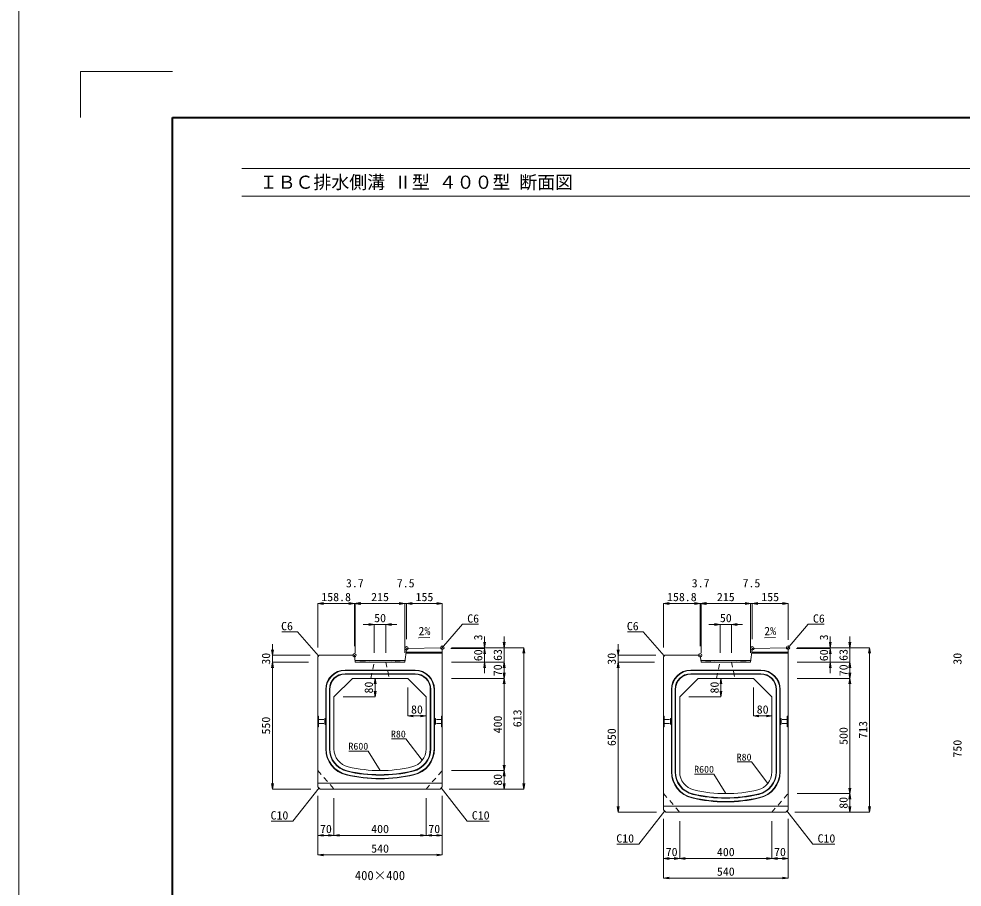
# Model space of a CAD drawing. Units: millimetres at full size. Extents: x -1267 to 18002, y -8037 to 14483.
# Drawn here: x 8867 to 12960, y 2403 to 6168 of the extents above; entities that cross this region are included whole.
import ezdxf
from ezdxf.enums import TextEntityAlignment as Align

# ---------------------------------------------------------------- set-up
doc = ezdxf.new("R2010")
doc.units = ezdxf.units.MM
doc.header["$LTSCALE"] = 30
doc.header["$PDMODE"] = 32
doc.header["$PDSIZE"] = 15
doc.linetypes.add('USER1', pattern=[1.35, 0.75, -0.6])
for name, color, linetype, lineweight in [('0_2', 5, 'Continuous', 13), ('Defpoints_3', 1, 'Continuous', 13), ('インサート', 3, 'USER1', 9), ('図枠', 7, 'Continuous', 5), ('寸法線', 7, 'Continuous', 13), ('引出線', 4, 'Continuous', 13), ('排水孔', 30, 'USER1', 9), ('本体', 2, 'Continuous', 13), ('目地', 132, 'Continuous', 5), ('補助線', 8, 'Continuous', 13)]:
    doc.layers.add(name, color=color, linetype=linetype, lineweight=lineweight)
doc.layers.add('文字', color=7, linetype='Continuous')
doc.styles.add('ＭＳ ゴシック', font='')
doc.styles.add('ＭＳ 明朝', font='')
doc.styles.get('ＭＳ ゴシック').set_extended_font_data('MS Gothic')
doc.styles.get('ＭＳ 明朝').set_extended_font_data('MS Mincho')

# ---------------------------------------------------------------- blocks, each defined once
blk = doc.blocks.new('open_arrow')
at = {"color": 0, "linetype": 'Continuous', "lineweight": -2}
blk.add_lwpolyline([(7.5, 1.25), (0, 0), (7.5, -1.25)], dxfattribs=at)

msp = doc.modelspace()

# ---------------------------------------------------------------- linework, layer by layer
at = {"layer": '0_2'}
msp.add_line((8867.22, 14483.45), (8867.22, -8037.05), dxfattribs=at)
at = {"layer": 'Defpoints_3'}
for p, q in [((9134.44, 5940), (9534.44, 5940)), ((9134.44, 5740), (9134.44, 5940))]:
    msp.add_line(p, q, dxfattribs=at)
at = {"layer": 'インサート'}
for p, q in [((10167.64, 3129.66), (10194.64, 3129.66)), ((10167.64, 3129.66), (10167.64, 3112.66)), ((10167.64, 3112.66), (10194.64, 3112.66)), ((10197.64, 3133.66), (10194.64, 3133.66)), ((10194.64, 3133.66), (10194.64, 3108.66)), ((10197.64, 3108.66), (10197.64, 3133.66)), ((10671.24, 3133.66), (10674.24, 3133.66)), ((10671.24, 3108.66), (10671.24, 3133.66)), ((10674.24, 3133.66), (10674.24, 3108.66)), ((10701.24, 3129.66), (10674.24, 3129.66)), ((10701.24, 3112.66), (10674.24, 3112.66)), ((10701.24, 3129.66), (10701.24, 3112.66)), ((11667.64, 3129.66), (11694.64, 3129.66)), ((11667.64, 3129.66), (11667.64, 3112.66)), ((11667.64, 3112.66), (11694.64, 3112.66)), ((11697.64, 3133.66), (11694.64, 3133.66)), ((11694.64, 3133.66), (11694.64, 3108.66)), ((11697.64, 3108.66), (11697.64, 3133.66)), ((12171.24, 3133.66), (12174.24, 3133.66)), ((12171.24, 3108.66), (12171.24, 3133.66)), ((12174.24, 3133.66), (12174.24, 3108.66)), ((12201.24, 3129.66), (12174.24, 3129.66)), ((12201.24, 3112.66), (12174.24, 3112.66)), ((12201.24, 3129.66), (12201.24, 3112.66)), ((10194.64, 3108.66), (10197.64, 3108.66)), ((10674.24, 3108.66), (10671.24, 3108.66)), ((11694.64, 3108.66), (11697.64, 3108.66)), ((12174.24, 3108.66), (12171.24, 3108.66))]:
    msp.add_line(p, q, dxfattribs=at)
at = {"layer": '図枠', "lineweight": 40}
for p, q in [((9534.44, 200), (9534.44, 5740)), ((9534.44, 5740), (17334.44, 5740))]:
    msp.add_line(p, q, dxfattribs=at)
at = {"layer": '図枠', "lineweight": 13}
for p, q in [((9834.44, 5520), (17034.44, 5520)), ((9834.44, 5400), (17034.44, 5400))]:
    msp.add_line(p, q, dxfattribs=at)
at = {"layer": '寸法線'}
for p, q in [((10164.44, 3632.9), (10371.19, 3632.9)), ((10164.44, 3442.16), (10164.44, 3632.9)), ((10275.19, 3632.9), (10374.94, 3632.9)), ((10323.19, 3448.16), (10323.19, 3632.9)), ((10323.19, 3448.16), (10323.19, 3632.9)), ((10326.94, 3418.16), (10326.94, 3632.9)), ((10326.94, 3632.9), (10541.94, 3632.9)), ((10326.94, 3418.16), (10326.94, 3632.9)), ((10493.94, 3632.9), (10597.44, 3632.9)), ((10541.94, 3418.16), (10541.94, 3632.9)), ((10541.94, 3418.16), (10541.94, 3632.9)), ((10549.44, 3478.16), (10549.44, 3632.9)), ((10549.44, 3632.9), (10704.44, 3632.9)), ((10549.44, 3478.16), (10549.44, 3632.9)), ((10704.44, 3475.16), (10704.44, 3632.9)), ((11664.44, 3632.9), (11871.19, 3632.9)), ((11664.44, 3442.16), (11664.44, 3632.9)), ((11775.19, 3632.9), (11874.94, 3632.9)), ((11823.19, 3448.16), (11823.19, 3632.9)), ((11823.19, 3448.16), (11823.19, 3632.9)), ((11826.94, 3418.16), (11826.94, 3632.9)), ((11826.94, 3632.9), (12041.94, 3632.9)), ((11826.94, 3418.16), (11826.94, 3632.9)), ((11993.94, 3632.9), (12097.44, 3632.9)), ((12041.94, 3418.16), (12041.94, 3632.9)), ((12041.94, 3418.16), (12041.94, 3632.9)), ((12049.44, 3478.16), (12049.44, 3632.9)), ((12049.44, 3632.9), (12204.44, 3632.9)), ((12049.44, 3478.16), (12049.44, 3632.9)), ((12204.44, 3475.16), (12204.44, 3632.9)), ((10361.44, 3541.72), (10507.44, 3541.72)), ((10409.44, 3418.16), (10409.44, 3541.72)), ((10459.44, 3418.16), (10459.44, 3541.72)), ((11861.44, 3541.72), (12007.44, 3541.72)), ((11909.44, 3418.16), (11909.44, 3541.72)), ((11959.44, 3418.16), (11959.44, 3541.72)), ((10887.95, 3390.16), (10887.95, 3489.16)), ((10972.95, 3330.16), (10972.95, 3489.16)), ((12387.95, 3390.16), (12387.95, 3489.16)), ((12472.95, 3330.16), (12472.95, 3489.16)), ((9967.31, 3330.16), (9967.31, 3456.16)), ((10741.38, 3438.16), (10887.95, 3438.16)), ((10741.38, 3438.16), (10887.95, 3438.16)), ((10744.44, 3441.16), (10972.95, 3441.16)), ((10744.44, 3441.16), (10887.95, 3441.16)), ((10744.44, 3441.16), (11057.95, 3441.16)), ((10887.95, 3330.16), (10887.95, 3438.16)), ((11057.95, 2828.16), (11057.95, 3441.16)), ((11467.31, 3330.16), (11467.31, 3456.16)), ((12241.38, 3438.16), (12387.95, 3438.16)), ((12241.38, 3438.16), (12387.95, 3438.16)), ((12244.44, 3441.16), (12472.95, 3441.16)), ((12244.44, 3441.16), (12557.95, 3441.16)), ((12244.44, 3441.16), (12387.95, 3441.16)), ((12387.95, 3330.16), (12387.95, 3438.16)), ((12557.95, 2728.16), (12557.95, 3441.16)), ((10130.44, 3408.16), (9967.31, 3408.16)), ((11630.44, 3408.16), (11467.31, 3408.16)), ((9967.31, 2828.16), (9967.31, 3378.16)), ((10124.44, 3378.16), (9967.31, 3378.16)), ((10124.44, 3378.16), (9967.31, 3378.16)), ((10744.44, 3378.16), (10972.95, 3378.16)), ((10744.44, 3378.16), (10972.95, 3378.16)), ((10744.44, 3378.16), (10887.95, 3378.16)), ((10972.95, 3308.16), (10972.95, 3378.16)), ((11467.31, 2728.16), (11467.31, 3378.16)), ((11624.44, 3378.16), (11467.31, 3378.16)), ((11624.44, 3378.16), (11467.31, 3378.16)), ((12244.44, 3378.16), (12472.95, 3378.16)), ((12244.44, 3378.16), (12472.95, 3378.16)), ((12244.44, 3378.16), (12387.95, 3378.16)), ((12472.95, 3308.16), (12472.95, 3378.16)), ((10413.29, 3228.16), (10413.29, 3308.16)), ((10744.44, 3308.16), (10972.95, 3308.16)), ((10744.44, 3308.16), (10972.95, 3308.16)), ((10972.95, 2908.16), (10972.95, 3308.16)), ((11913.29, 3228.16), (11913.29, 3308.16)), ((12244.44, 3308.16), (12472.95, 3308.16)), ((12244.44, 3308.16), (12472.95, 3308.16)), ((12472.95, 2808.16), (12472.95, 3308.16)), ((10554.44, 3268.16), (10554.44, 3145.08)), ((12054.44, 3268.16), (12054.44, 3145.08)), ((10274.44, 3228.16), (10413.29, 3228.16)), ((11774.44, 3228.16), (11913.29, 3228.16)), ((10554.44, 3145.08), (10634.44, 3145.08)), ((12054.44, 3145.08), (12134.44, 3145.08)), ((10744.44, 2908.16), (10972.95, 2908.16)), ((10744.44, 2908.16), (10972.95, 2908.16)), ((10972.95, 2828.16), (10972.95, 2908.16)), ((10134.44, 2828.16), (9967.31, 2828.16)), ((10734.44, 2828.16), (10972.95, 2828.16)), ((10734.44, 2828.16), (11057.95, 2828.16)), ((10164.44, 2798.16), (10164.44, 2627.01)), ((10164.44, 2798.16), (10164.44, 2542.01)), ((10234.44, 2788.16), (10234.44, 2627.01)), ((10234.44, 2788.16), (10234.44, 2627.01)), ((10634.44, 2788.16), (10634.44, 2627.01)), ((10634.44, 2788.16), (10634.44, 2627.01)), ((10704.44, 2798.16), (10704.44, 2627.01)), ((10704.44, 2798.16), (10704.44, 2542.01)), ((12244.44, 2808.16), (12472.95, 2808.16)), ((12244.44, 2808.16), (12472.95, 2808.16)), ((12472.95, 2728.16), (12472.95, 2808.16)), ((11634.44, 2728.16), (11467.31, 2728.16)), ((12234.44, 2728.16), (12557.95, 2728.16)), ((12234.44, 2728.16), (12472.95, 2728.16)), ((11664.44, 2698.16), (11664.44, 2527.01)), ((11664.44, 2698.16), (11664.44, 2442.01)), ((11734.44, 2688.16), (11734.44, 2527.01)), ((11734.44, 2688.16), (11734.44, 2527.01)), ((12134.44, 2688.16), (12134.44, 2527.01)), ((12134.44, 2688.16), (12134.44, 2527.01)), ((12204.44, 2698.16), (12204.44, 2527.01)), ((12204.44, 2698.16), (12204.44, 2442.01)), ((10164.44, 2627.01), (10234.44, 2627.01)), ((10234.44, 2627.01), (10634.44, 2627.01)), ((10634.44, 2627.01), (10704.44, 2627.01)), ((10164.44, 2542.01), (10704.44, 2542.01)), ((11664.44, 2527.01), (11734.44, 2527.01)), ((11734.44, 2527.01), (12134.44, 2527.01)), ((12134.44, 2527.01), (12204.44, 2527.01)), ((11664.44, 2442.01), (12204.44, 2442.01))]:
    msp.add_line(p, q, dxfattribs=at)
at = {"layer": '引出線'}
for points in [[(10701.44, 3438.11), (10792.47, 3542.42), (10860.81, 3542.42)], [(12201.44, 3438.11), (12292.47, 3542.42), (12360.81, 3542.42)], [(10167.44, 3405.16), (10076.41, 3509.48), (10008.06, 3509.48)], [(10601.85, 3484.11), (10650.56, 3485.08), (10601.82, 3484.1)], [(11667.44, 3405.16), (11576.41, 3509.48), (11508.06, 3509.48)], [(12101.85, 3484.11), (12150.56, 3485.08), (12101.82, 3484.1)], [(10617.2, 2952.59), (10545.94, 3045.69), (10483.71, 3045.69)], [(10434.44, 2908.16), (10383.07, 2992.91), (10298.9, 2992.91)], [(12117.2, 2852.59), (12045.94, 2945.69), (11983.71, 2945.69)], [(11934.44, 2808.16), (11883.07, 2892.91), (11798.9, 2892.91)], [(10169.44, 2833.16), (10056.46, 2688.73), (9961.79, 2688.73)], [(10699.44, 2833.16), (10812.42, 2688.73), (10907.09, 2688.73)], [(11669.44, 2733.16), (11556.46, 2588.73), (11461.79, 2588.73)], [(12199.44, 2733.16), (12312.42, 2588.73), (12407.09, 2588.73)]]:
    msp.add_lwpolyline(points, dxfattribs=at)
at = {"layer": '排水孔'}
for p, q in [((10409.44, 3378.16), (10325.94, 3386.16)), ((10394.44, 3308.16), (10409.44, 3378.16)), ((10459.44, 3378.16), (10542.94, 3386.16)), ((10459.44, 3378.16), (10474.44, 3308.16)), ((11909.44, 3378.16), (11825.94, 3386.16)), ((11894.44, 3308.16), (11909.44, 3378.16)), ((11959.44, 3378.16), (12042.94, 3386.16)), ((11959.44, 3378.16), (11974.44, 3308.16))]:
    msp.add_line(p, q, dxfattribs=at)
at = {"layer": '本体'}
for p, q in [((10698.44, 3441.05), (10554.63, 3438.26)), ((10698.44, 3441.05), (10704.44, 3435.16)), ((12198.44, 3441.05), (12054.63, 3438.26)), ((12198.44, 3441.05), (12204.44, 3435.16)), ((10164.44, 3402.16), (10170.44, 3408.16)), ((10164.44, 2838.16), (10164.44, 3402.16)), ((10170.44, 3408.16), (10323.19, 3408.16)), ((10704.44, 2838.16), (10704.44, 3435.16)), ((11664.44, 3402.16), (11670.44, 3408.16)), ((11664.44, 2738.16), (11664.44, 3402.16)), ((11670.44, 3408.16), (11823.19, 3408.16)), ((12204.44, 2738.16), (12204.44, 3435.16)), ((10326.94, 3378.16), (10541.94, 3378.16)), ((11826.94, 3378.16), (12041.94, 3378.16)), ((10234.44, 3228.16), (10314.44, 3308.16)), ((10314.44, 3308.16), (10554.44, 3308.16)), ((10554.44, 3308.16), (10634.44, 3228.16)), ((11734.44, 3228.16), (11814.44, 3308.16)), ((11814.44, 3308.16), (12054.44, 3308.16)), ((12054.44, 3308.16), (12134.44, 3228.16)), ((10234.44, 3002.2), (10234.44, 3228.16)), ((10634.44, 3228.16), (10634.44, 3002.2)), ((11734.44, 2902.2), (11734.44, 3228.16)), ((12134.44, 3228.16), (12134.44, 2902.2)), ((10174.44, 2828.16), (10164.44, 2838.16)), ((10174.44, 2828.16), (10694.44, 2828.16)), ((10694.44, 2828.16), (10704.44, 2838.16)), ((11674.44, 2728.16), (11664.44, 2738.16)), ((11674.44, 2728.16), (12194.44, 2728.16)), ((12194.44, 2728.16), (12204.44, 2738.16))]:
    msp.add_line(p, q, dxfattribs=at)
at = {"layer": '本体', "lineweight": 20}
for p, q in [((10323.19, 3408.16), (10326.94, 3378.16)), ((10548.79, 3433.01), (10541.94, 3378.16)), ((11823.19, 3408.16), (11826.94, 3378.16)), ((12048.79, 3433.01), (12041.94, 3378.16))]:
    msp.add_line(p, q, dxfattribs=at)
at = {"layer": '本体', "lineweight": 9}
for p, q in [((10325.94, 3386.16), (10542.94, 3386.16)), ((11825.94, 3386.16), (12042.94, 3386.16)), ((10164.44, 3145.66), (10167.64, 3143.66)), ((10167.64, 3143.66), (10167.64, 3098.66)), ((10704.44, 3145.66), (10701.24, 3143.66)), ((10701.24, 3143.66), (10701.24, 3098.66)), ((11664.44, 3145.66), (11667.64, 3143.66)), ((11667.64, 3143.66), (11667.64, 3098.66)), ((12204.44, 3145.66), (12201.24, 3143.66)), ((12201.24, 3143.66), (12201.24, 3098.66)), ((10167.64, 3098.66), (10164.44, 3096.66)), ((10701.24, 3098.66), (10704.44, 3096.66)), ((11667.64, 3098.66), (11664.44, 3096.66)), ((12201.24, 3098.66), (12204.44, 3096.66)), ((10164.44, 2853.16), (10704.44, 2853.16)), ((11664.44, 2753.16), (12204.44, 2753.16))]:
    msp.add_line(p, q, dxfattribs=at)
at = {"layer": '本体', "linetype": 'USER1', "lineweight": 9}
for p, q in [((10164.44, 2908.16), (10234.44, 2828.16)), ((10634.44, 2828.16), (10704.44, 2908.16)), ((11664.44, 2808.16), (11734.44, 2728.16)), ((12134.44, 2728.16), (12204.44, 2808.16))]:
    msp.add_line(p, q, dxfattribs=at)
at = {"layer": '本体'}
for centre, radius, start, end in [((10554.75, 3432.27), 6, 91.10881, 172.87498), ((12054.75, 3432.27), 6, 91.10881, 172.87498), ((10314.44, 3002.2), 80, 180, 256.65764), ((10554.44, 3002.2), 80, 283.34236, 0), ((10434.44, 3508.16), 600, 256.65764, 283.34236), ((11814.44, 2902.2), 80, 180, 256.65764), ((12054.44, 2902.2), 80, 283.34236, 0), ((11934.44, 3408.16), 600, 256.65764, 283.34236)]:
    msp.add_arc(centre, radius, start, end, dxfattribs=at)
at = {"layer": '目地'}
for p, q in [((10704.44, 3417.16), (10546.81, 3417.16)), ((10704.44, 3421.16), (10547.31, 3421.16)), ((12204.44, 3417.16), (12046.81, 3417.16)), ((12204.44, 3421.16), (12047.31, 3421.16)), ((10586.44, 3344.16), (10282.44, 3344.16)), ((10586.44, 3342.16), (10282.44, 3342.16)), ((10586.44, 3328.16), (10282.44, 3328.16)), ((10586.44, 3326.16), (10282.44, 3326.16)), ((12086.44, 3344.16), (11782.44, 3344.16)), ((12086.44, 3342.16), (11782.44, 3342.16)), ((12086.44, 3328.16), (11782.44, 3328.16)), ((12086.44, 3326.16), (11782.44, 3326.16)), ((10198.44, 3260.16), (10198.44, 3002.2)), ((10200.44, 3260.16), (10200.44, 3002.2)), ((10214.44, 3260.16), (10214.44, 3002.2)), ((10216.44, 3260.16), (10216.44, 3002.2)), ((10652.44, 3002.2), (10652.44, 3260.16)), ((10654.44, 3002.2), (10654.44, 3260.16)), ((10668.44, 3002.2), (10668.44, 3260.16)), ((10670.44, 3002.2), (10670.44, 3260.16)), ((11698.44, 3260.16), (11698.44, 2902.2)), ((11700.44, 3260.16), (11700.44, 2902.2)), ((11714.44, 3260.16), (11714.44, 2902.2)), ((11716.44, 3260.16), (11716.44, 2902.2)), ((12152.44, 2902.2), (12152.44, 3260.16)), ((12154.44, 2902.2), (12154.44, 3260.16)), ((12168.44, 2902.2), (12168.44, 3260.16)), ((12170.44, 2902.2), (12170.44, 3260.16))]:
    msp.add_line(p, q, dxfattribs=at)
for centre, radius, start, end in [((10282.44, 3260.16), 84, 90, 180), ((10282.44, 3260.16), 82, 90, 180), ((10282.44, 3260.16), 68, 90, 180), ((10282.44, 3260.16), 66, 90, 180), ((10586.44, 3260.16), 84, 0, 90), ((10586.44, 3260.16), 82, 0, 90), ((10586.44, 3260.16), 68, 0, 90), ((10586.44, 3260.16), 66, 0, 90), ((11782.44, 3260.16), 84, 90, 180), ((11782.44, 3260.16), 82, 90, 180), ((11782.44, 3260.16), 68, 90, 180), ((11782.44, 3260.16), 66, 90, 180), ((12086.44, 3260.16), 84, 0, 90), ((12086.44, 3260.16), 82, 0, 90), ((12086.44, 3260.16), 68, 0, 90), ((12086.44, 3260.16), 66, 0, 90), ((10314.44, 3002.2), 116, 180, 256.65764), ((10314.44, 3002.2), 114, 180, 256.65764), ((10314.44, 3002.2), 100, 180, 256.65764), ((10314.44, 3002.2), 98, 180, 256.65764), ((10554.44, 3002.2), 98, 283.34236, 0), ((10554.44, 3002.2), 100, 283.34236, 0), ((10554.44, 3002.2), 114, 283.34236, 0), ((10554.44, 3002.2), 116, 283.34236, 0), ((10434.44, 3508.16), 618, 256.65764, 283.34236), ((10434.44, 3508.16), 636, 256.65764, 283.34236), ((10434.44, 3508.16), 634, 256.65764, 283.34236), ((10434.44, 3508.16), 620, 256.65764, 283.34236), ((11814.44, 2902.2), 116, 180, 256.65764), ((11814.44, 2902.2), 114, 180, 256.65764), ((11814.44, 2902.2), 100, 180, 256.65764), ((11814.44, 2902.2), 98, 180, 256.65764), ((12054.44, 2902.2), 98, 283.34236, 0), ((12054.44, 2902.2), 100, 283.34236, 0), ((12054.44, 2902.2), 114, 283.34236, 0), ((12054.44, 2902.2), 116, 283.34236, 0), ((11934.44, 3408.16), 636, 256.65764, 283.34236), ((11934.44, 3408.16), 634, 256.65764, 283.34236), ((11934.44, 3408.16), 620, 256.65764, 283.34236), ((11934.44, 3408.16), 618, 256.65764, 283.34236)]:
    msp.add_arc(centre, radius, start, end, dxfattribs=at)
at = {"layer": '補助線'}
for p in [(10549.44, 3438.16), (10704.44, 3441.16), (12049.44, 3438.16), (12204.44, 3441.16), (10323.19, 3408.16), (11823.19, 3408.16)]:
    msp.add_point(p, dxfattribs=at)

# ---------------------------------------------------------------- block references
at = {"layer": '寸法線', "xscale": 3.2, "yscale": 3.2}
for p in [(10164.44, 3632.9), (10323.19, 3632.9), (10326.94, 3632.9), (10326.94, 3632.9), (10549.44, 3632.9), (10549.44, 3632.9), (11664.44, 3632.9), (11823.19, 3632.9), (11826.94, 3632.9), (11826.94, 3632.9), (12049.44, 3632.9), (12049.44, 3632.9), (10459.44, 3541.72), (11959.44, 3541.72), (10554.44, 3145.08), (12054.44, 3145.08), (10164.44, 2627.01), (10234.44, 2627.01), (10634.44, 2627.01), (10164.44, 2542.01), (11664.44, 2527.01), (11734.44, 2527.01), (12134.44, 2527.01), (11664.44, 2442.01)]:
    msp.add_blockref('open_arrow', p, dxfattribs=at)
for p, rotation in [((10323.19, 3632.9), 180), ((10541.94, 3632.9), 180), ((10541.94, 3632.9), 180), ((10704.44, 3632.9), 180), ((11823.19, 3632.9), 180), ((12041.94, 3632.9), 180), ((12041.94, 3632.9), 180), ((12204.44, 3632.9), 180), ((10409.44, 3541.72), 180), ((11909.44, 3541.72), 180), ((10887.95, 3441.16), 90), ((10887.95, 3438.16), 270), ((10887.95, 3438.16), 270), ((10972.95, 3441.16), 90), ((11057.95, 3441.16), 270), ((12387.95, 3441.16), 90), ((12387.95, 3438.16), 270), ((12387.95, 3438.16), 270), ((12472.95, 3441.16), 90), ((12557.95, 3441.16), 270), ((9967.31, 3408.16), 90), ((11467.31, 3408.16), 90), ((9967.31, 3378.16), 270), ((9967.31, 3378.16), 270), ((10887.95, 3378.16), 270), ((10972.95, 3378.16), 270), ((10972.95, 3378.16), 270), ((11467.31, 3378.16), 270), ((11467.31, 3378.16), 270), ((12387.95, 3378.16), 270), ((12472.95, 3378.16), 270), ((12472.95, 3378.16), 270), ((10972.95, 3308.16), 90), ((12472.95, 3308.16), 90), ((10413.29, 3308.16), 270), ((10972.95, 3308.16), 270), ((11913.29, 3308.16), 270), ((12472.95, 3308.16), 270), ((10413.29, 3228.16), 90), ((11913.29, 3228.16), 90), ((10634.44, 3145.08), 180), ((12134.44, 3145.08), 180), ((10972.95, 2908.16), 90), ((10972.95, 2908.16), 270), ((9967.31, 2828.16), 90), ((10972.95, 2828.16), 90), ((11057.95, 2828.16), 90), ((12472.95, 2808.16), 90), ((12472.95, 2808.16), 270), ((11467.31, 2728.16), 90), ((12472.95, 2728.16), 90), ((12557.95, 2728.16), 90), ((10234.44, 2627.01), 180), ((10634.44, 2627.01), 180), ((10704.44, 2627.01), 180), ((10704.44, 2542.01), 180), ((11734.44, 2527.01), 180), ((12134.44, 2527.01), 180), ((12204.44, 2527.01), 180), ((12204.44, 2442.01), 180)]:
    msp.add_blockref('open_arrow', p, dxfattribs=dict(at, rotation=rotation))
at = {"layer": '引出線'}
for p, xscale, yscale, rotation in [((10601.85, 3484.11), 0.16, 0.16, 1.1), ((12101.85, 3484.11), 0.16, 0.16, 1.1), ((10701.44, 3438.11), 0.16, 0.16, 48.9), ((12201.44, 3438.11), 0.16, 0.16, 48.9), ((10167.44, 3405.16), 0.16, 0.16, 131.1), ((11667.44, 3405.16), 0.16, 0.16, 131.1), ((10617.2, 2952.59), 0.133, 0.133, 127.4), ((10434.44, 2908.16), 0.133, 0.133, 121.2), ((10169.44, 2833.16), 0.16, 0.16, 232), ((10699.44, 2833.16), 0.16, 0.16, 308), ((12117.2, 2852.59), 0.133, 0.133, 127.4), ((11934.44, 2808.16), 0.133, 0.133, 121.2), ((11669.44, 2733.16), 0.16, 0.16, 232), ((12199.44, 2733.16), 0.16, 0.16, 308)]:
    msp.add_blockref('open_arrow', p, dxfattribs=dict(at, xscale=xscale, yscale=yscale, rotation=rotation))

# ---------------------------------------------------------------- texts
at = {"layer": '図枠', "style": 'ＭＳ ゴシック'}
msp.add_text('\u3000ＩＢＣ排水側溝 Ⅱ型 ４００型 断面図', height=56.96, dxfattribs=at).set_placement((9834.44, 5460), align=Align.MIDDLE_LEFT)
at = {"layer": '寸法線', "style": 'ＭＳ 明朝', "width": 1.05}
for s, p in [('3.7', (10325.06, 3720.9)), ('7.5', (10545.69, 3720.9)), ('3.7', (11825.06, 3720.9)), ('7.5', (12045.69, 3720.9)), ('158.8', (10243.81, 3660.9)), ('215', (10434.44, 3660.9)), ('155', (10626.94, 3660.9)), ('158.8', (11743.81, 3660.9)), ('215', (11934.44, 3660.9)), ('155', (12126.94, 3660.9)), ('50', (10434.44, 3569.72)), ('50', (11934.44, 3569.72)), ('80', (10594.44, 3173.08)), ('80', (12094.44, 3173.08)), ('70', (10199.44, 2655.01)), ('400', (10434.44, 2655.01)), ('70', (10669.44, 2655.01)), ('540', (10434.44, 2570.01)), ('70', (11699.44, 2555.01)), ('400', (11934.44, 2555.01)), ('70', (12169.44, 2555.01)), ('540', (11934.44, 2470.01))]:
    msp.add_text(s, height=36.03, dxfattribs=at).set_placement(p, align=Align.MIDDLE_CENTER)
for s, p in [('3', (10859.95, 3485.73)), ('3', (12359.95, 3485.73)), ('30', (9939.31, 3393.16)), ('60', (10859.95, 3408.16)), ('63', (10944.95, 3409.66)), ('30', (11439.31, 3393.16)), ('60', (12359.95, 3408.16)), ('63', (12444.95, 3409.66)), ('30', (12939.31, 3393.16)), ('70', (10944.95, 3343.16)), ('70', (12444.95, 3343.16)), ('80', (10385.29, 3268.16)), ('80', (11885.29, 3268.16)), ('613', (11029.95, 3134.66)), ('550', (9939.31, 3103.16)), ('400', (10944.95, 3108.16)), ('713', (12529.95, 3084.66)), ('650', (11439.31, 3053.16)), ('500', (12444.95, 3058.16)), ('750', (12939.31, 3003.16)), ('80', (10944.95, 2868.16)), ('80', (12444.95, 2768.16))]:
    msp.add_text(s, height=36.03, rotation=90, dxfattribs=at).set_placement(p, align=Align.MIDDLE_CENTER)
at = {"layer": '引出線', "style": 'ＭＳ 明朝', "width": 1.05}
for s, p in [('C6', (10812.47, 3585.62)), ('C6', (12312.47, 3585.62)), ('C10', (10832.42, 2731.93)), ('C10', (12332.42, 2631.93))]:
    msp.add_text(s, height=36.03, dxfattribs=at).set_placement(p, align=Align.TOP_LEFT)
for s, height, p in [('C6', 36.03, (10056.41, 3552.68)), ('C6', 36.03, (11556.41, 3552.68)), ('R80', 30.02, (10545.94, 3081.69)), ('R600', 30.02, (10383.07, 3028.91)), ('R80', 30.02, (12045.94, 2981.69)), ('R600', 30.02, (11883.07, 2928.91)), ('C10', 36.03, (10036.46, 2731.93)), ('C10', 36.03, (11536.46, 2631.93))]:
    msp.add_text(s, height=height, dxfattribs=at).set_placement(p, align=Align.TOP_RIGHT)
for p in [(10600.88, 3531), (12100.88, 3531)]:
    msp.add_text('2%', height=36.03, rotation=1.146, dxfattribs=at).set_placement(p, align=Align.TOP_LEFT)
at = {"layer": '文字', "style": 'ＭＳ 明朝'}
msp.add_text('400×400', height=40.03, dxfattribs=at).set_placement((10433.96, 2453.19), align=Align.MIDDLE_CENTER)

doc.saveas('drawing.dxf')
